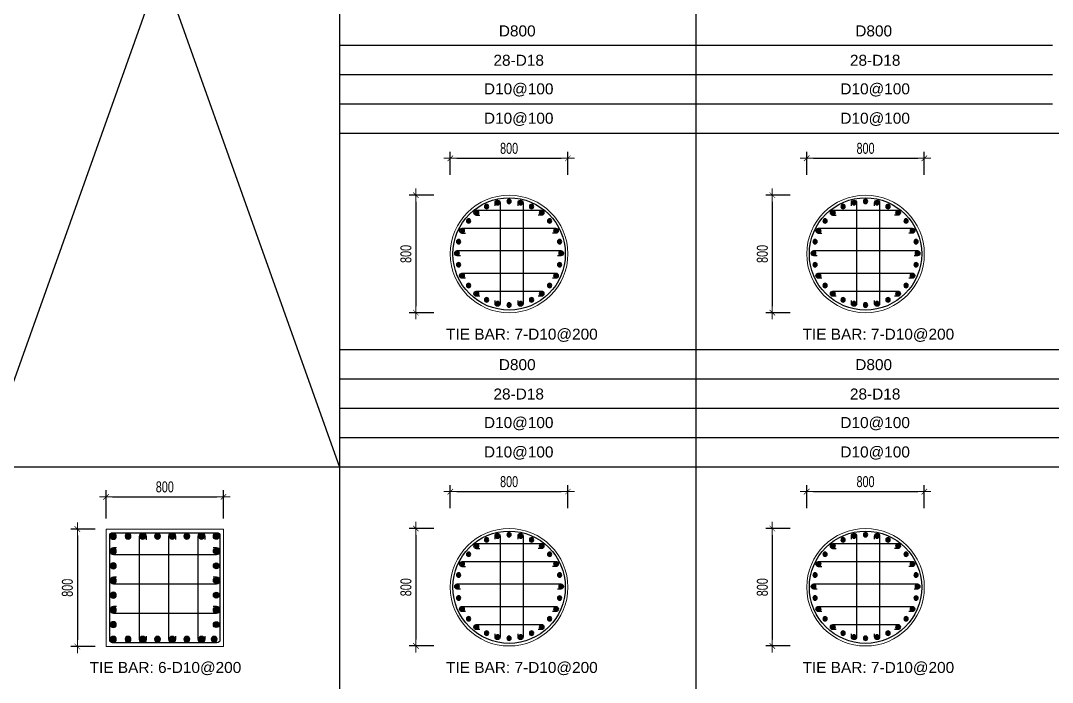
# Model space of a CAD drawing. Header units: millimetres. Extents: x 49323 to 538172, y -39336 to 181761.
# Drawn here: x 269154 to 276176, y 76085 to 80591 of the extents above; entities that cross this region are included whole.
import ezdxf
from ezdxf.enums import TextEntityAlignment as Align

# ---------------------------------------------------------------- set-up
doc = ezdxf.new("R2010")
doc.units = ezdxf.units.MM
doc.linetypes.add('CENTER2', pattern=[1.125, 0.75, -0.125, 0.125, -0.125])
doc.layers.get('Defpoints').update_dxf_attribs({"color": 151, "lineweight": 9})
for name, color, linetype in [('2', 2, 'Continuous'), ('CEN', 1, 'CENTER2'), ('STL', 3, 'Continuous'), ('TIT1', 3, 'Continuous')]:
    doc.layers.add(name, color=color, linetype=linetype)
doc.layers.add('NDC_S_CONTINUOUS', color=3, linetype='Continuous', lineweight=20)
doc.layers.add('NDC_S_DIM', color=1, linetype='Continuous', lineweight=15)
doc.styles.add('NDC_ARIAL', font='arial.ttf', dxfattribs={"width": 0.85})
doc.styles.add('NDC_DIM', font='', dxfattribs={"width": 0.75})
doc.styles.get('NDC_DIM').set_extended_font_data('Dotum')
doc.dimstyles.new('NDC_dim_30', dxfattribs={"dimscale": 30, "dimtxt": 2.5, "dimasz": 1.5, "dimexe": 1.5, "dimexo": 2.5, "dimgap": 1, "dimtad": 1, "dimdec": 0, "dimzin": 0, "dimdsep": 46, "dimtxsty": 'NDC_DIM', "dimblk": 'DIMMARK', "dimcen": 0.09, "dimdle": 1.2, "dimclrd": 1, "dimclre": 1, "dimclrt": 3, "dimadec": 0, "dimazin": 0, "dimtfac": 1, "dimtdec": 0, "dimtix": 1, "dimtofl": 0, "dimtmove": 0, "dimatfit": 3, "dimfxl": 8, "dimfxlon": 1, "dimtolj": 1, "dimtzin": 0, "dimarcsym": 0})

# ---------------------------------------------------------------- blocks, each defined once
blk = doc.blocks.new('8')
at = {"layer": '2'}
blk.add_hatch(color=256, dxfattribs=at).paths.add_polyline_path([(20, 0, 0.386127), (1.9, 19.9), (-1.9, 19.9, 0.386127), (-20, 0, 1)])
blk.add_circle((0, 0), 20, dxfattribs=at)
blk = doc.blocks.new('5')
at = {"layer": 'CEN', "rotation": 180}
blk.add_blockref('8', (0, 0), dxfattribs=at)
blk = doc.blocks.new('DIMMARK')
at = {"layer": 'NDC_S_DIM', "color": 1}
blk.add_line((-1.5, 0), (1, 0), dxfattribs=at)
at = {"layer": 'NDC_S_DIM', "color": 2, "const_width": 0.1}
blk.add_lwpolyline([(-0.42, -0.42), (0.42, 0.42)], dxfattribs=at)
blk = doc.blocks.new('*D1666')
at = {"layer": 'Defpoints', "color": 0, "ltscale": 40, "transparency": 16777216}
for p in [(270535, 77347.9), (269735, 77126.5), (270535, 77126.5)]:
    blk.add_point(p, dxfattribs=at)
at = {"layer": 'NDC_S_DIM', "color": 1, "lineweight": -2, "ltscale": 40, "transparency": 16777216}
for p, q in [((269735, 77201.5), (269735, 77392.9)), ((270535, 77201.5), (270535, 77392.9)), ((269780, 77347.9), (270490, 77347.9))]:
    blk.add_line(p, q, dxfattribs=at)
at = {"layer": 'NDC_S_DIM', "color": 1, "lineweight": -2, "ltscale": 40, "transparency": 16777216, "xscale": 45, "yscale": 45, "zscale": 45, "rotation": 180}
blk.add_blockref('DIMMARK', (269735, 77347.9), dxfattribs=at)
at = {"layer": 'NDC_S_DIM', "color": 1, "lineweight": -2, "ltscale": 40, "transparency": 16777216, "xscale": 45, "yscale": 45, "zscale": 45}
blk.add_blockref('DIMMARK', (270535, 77347.9), dxfattribs=at)
at = {"layer": 'NDC_S_DIM', "color": 3, "ltscale": 40, "transparency": 16777216, "insert": (270135, 77415.5), "char_height": 75, "attachment_point": 5, "style": 'NDC_DIM'}
blk.add_mtext('\\A1;800', dxfattribs=at)
blk = doc.blocks.new('*D1667')
at = {"layer": 'Defpoints', "color": 0, "ltscale": 40, "transparency": 16777216}
for p in [(269735, 77129.1), (269539.7, 76329.1), (269735, 76329.1)]:
    blk.add_point(p, dxfattribs=at)
at = {"layer": 'NDC_S_DIM', "color": 1, "lineweight": -2, "ltscale": 40, "transparency": 16777216}
for p, q in [((269660, 77129.1), (269494.7, 77129.1)), ((269539.7, 77084.1), (269539.7, 76374.1)), ((269660, 76329.1), (269494.7, 76329.1))]:
    blk.add_line(p, q, dxfattribs=at)
at = {"layer": 'NDC_S_DIM', "color": 1, "lineweight": -2, "ltscale": 40, "transparency": 16777216, "xscale": 45, "yscale": 45, "zscale": 45}
for p, rotation in [((269539.7, 77129.1), 90), ((269539.7, 76329.1), 270)]:
    blk.add_blockref('DIMMARK', p, dxfattribs=dict(at, rotation=rotation))
at = {"layer": 'NDC_S_DIM', "color": 3, "ltscale": 40, "transparency": 16777216, "insert": (269472.1, 76729.1), "char_height": 75, "attachment_point": 5, "rotation": 90, "style": 'NDC_DIM'}
blk.add_mtext('\\A1;800', dxfattribs=at)
blk = doc.blocks.new('*D1204')
at = {"layer": 'Defpoints', "color": 0, "ltscale": 40, "transparency": 16777216}
for p in [(272878.3, 77383.8), (272078.3, 77195.6), (272878.3, 77195.6)]:
    blk.add_point(p, dxfattribs=at)
at = {"layer": 'NDC_S_DIM', "color": 1, "lineweight": -2, "ltscale": 40, "transparency": 16777216}
for p, q in [((272078.3, 77270.6), (272078.3, 77428.8)), ((272878.3, 77270.6), (272878.3, 77428.8)), ((272123.3, 77383.8), (272833.3, 77383.8))]:
    blk.add_line(p, q, dxfattribs=at)
at = {"layer": 'NDC_S_DIM', "color": 1, "lineweight": -2, "ltscale": 40, "transparency": 16777216, "xscale": 45, "yscale": 45, "zscale": 45, "rotation": 180}
blk.add_blockref('DIMMARK', (272078.3, 77383.8), dxfattribs=at)
at = {"layer": 'NDC_S_DIM', "color": 1, "lineweight": -2, "ltscale": 40, "transparency": 16777216, "xscale": 45, "yscale": 45, "zscale": 45}
blk.add_blockref('DIMMARK', (272878.3, 77383.8), dxfattribs=at)
at = {"layer": 'NDC_S_DIM', "color": 3, "ltscale": 40, "transparency": 16777216, "insert": (272478.3, 77451.3), "char_height": 75, "attachment_point": 5, "style": 'NDC_DIM'}
blk.add_mtext('\\A1;800', dxfattribs=at)
blk = doc.blocks.new('*D1205')
at = {"layer": 'Defpoints', "color": 0, "ltscale": 40, "transparency": 16777216}
for p in [(272041.1, 77132.7), (271843.8, 76332.7), (272041.1, 76332.7)]:
    blk.add_point(p, dxfattribs=at)
at = {"layer": 'NDC_S_DIM', "color": 1, "lineweight": -2, "ltscale": 40, "transparency": 16777216}
for p, q in [((271966.1, 77132.7), (271798.8, 77132.7)), ((271843.8, 77087.7), (271843.8, 76377.7)), ((271966.1, 76332.7), (271798.8, 76332.7))]:
    blk.add_line(p, q, dxfattribs=at)
at = {"layer": 'NDC_S_DIM', "color": 1, "lineweight": -2, "ltscale": 40, "transparency": 16777216, "xscale": 45, "yscale": 45, "zscale": 45}
for p, rotation in [((271843.8, 77132.7), 90), ((271843.8, 76332.7), 270)]:
    blk.add_blockref('DIMMARK', p, dxfattribs=dict(at, rotation=rotation))
at = {"layer": 'NDC_S_DIM', "color": 3, "ltscale": 40, "transparency": 16777216, "insert": (271776.2, 76732.7), "char_height": 75, "attachment_point": 5, "rotation": 90, "style": 'NDC_DIM'}
blk.add_mtext('\\A1;800', dxfattribs=at)
blk = doc.blocks.new('*U1055')
at = {"layer": 'STL', "xscale": -0.75, "yscale": 0.75, "zscale": 0.75, "rotation": 292.5000000000001}
blk.add_blockref('5', (0, 0), dxfattribs=at)
blk = doc.blocks.new('*U1054')
at = {"layer": 'NDC_S_DIM', "color": 0, "linetype": 'ByBlock', "lineweight": -2, "transparency": 16777216}
for p, rotation in [((-25448.4, 37973.7), 269.9999999999987), ((-25669.3, 37900), 308.571428571427), ((-25601.8, 37941), 295.7142857142843), ((-25527, 37966), 282.8571428571415), ((-25370.1, 37963.8), 257.1428571428559), ((-25296, 37936.7), 244.2857142857131), ((-25229.7, 37893.7), 231.4285714285703), ((-25725.9, 37844.9), 321.4285714285699), ((-25174.7, 37837.1), 218.5714285714274), ((-25768.8, 37778.7), 334.2857142857127), ((-25133.6, 37769.7), 205.7142857142847), ((-25796, 37704.6), 347.1428571428555), ((-25108.6, 37694.8), 192.8571428571419), ((-25798.2, 37547.7), 12.8571428571428), ((-25100.9, 37616.2), 180), ((-25773.2, 37472.8), 25.71428571428561), ((-25110.9, 37537.9), 167.1428571428563), ((-25732.1, 37405.4), 38.57142857142841), ((-25138, 37463.8), 154.2857142857135), ((-25677.1, 37348.8), 51.42857142857117), ((-25237.5, 37342.5), 128.5714285714279), ((-25180.9, 37397.6), 141.4285714285707), ((-25610.9, 37305.8), 64.28571428571395), ((-25536.7, 37278.7), 77.14285714285676), ((-25458.4, 37268.7), 89.99999999999955), ((-25379.8, 37276.5), 102.8571428571423), ((-25305, 37301.5), 115.7142857142852)]:
    blk.add_blockref('*U1055', p, dxfattribs=dict(at, rotation=rotation))
blk.add_blockref('*U1055', (-25805.9, 37626.2), dxfattribs=at)
blk = doc.blocks.new('*D1206')
at = {"layer": 'Defpoints', "color": 0, "ltscale": 40, "transparency": 16777216}
for p in [(272878.3, 79653.2), (272078.3, 79465), (272878.3, 79465)]:
    blk.add_point(p, dxfattribs=at)
at = {"layer": 'NDC_S_DIM', "color": 1, "lineweight": -2, "ltscale": 40, "transparency": 16777216}
for p, q in [((272078.3, 79540), (272078.3, 79698.2)), ((272123.3, 79653.2), (272833.3, 79653.2)), ((272878.3, 79540), (272878.3, 79698.2))]:
    blk.add_line(p, q, dxfattribs=at)
at = {"layer": 'NDC_S_DIM', "color": 1, "lineweight": -2, "ltscale": 40, "transparency": 16777216, "xscale": 45, "yscale": 45, "zscale": 45, "rotation": 180}
blk.add_blockref('DIMMARK', (272078.3, 79653.2), dxfattribs=at)
at = {"layer": 'NDC_S_DIM', "color": 1, "lineweight": -2, "ltscale": 40, "transparency": 16777216, "xscale": 45, "yscale": 45, "zscale": 45}
blk.add_blockref('DIMMARK', (272878.3, 79653.2), dxfattribs=at)
at = {"layer": 'NDC_S_DIM', "color": 3, "ltscale": 40, "transparency": 16777216, "insert": (272478.3, 79720.8), "char_height": 75, "attachment_point": 5, "style": 'NDC_DIM'}
blk.add_mtext('\\A1;800', dxfattribs=at)
blk = doc.blocks.new('*D1207')
at = {"layer": 'Defpoints', "color": 0, "ltscale": 40, "transparency": 16777216}
for p in [(272041.1, 79402.2), (271843.8, 78602.2), (272041.1, 78602.2)]:
    blk.add_point(p, dxfattribs=at)
at = {"layer": 'NDC_S_DIM', "color": 1, "lineweight": -2, "ltscale": 40, "transparency": 16777216}
for p, q in [((271966.1, 79402.2), (271798.8, 79402.2)), ((271843.8, 79357.2), (271843.8, 78647.2)), ((271966.1, 78602.2), (271798.8, 78602.2))]:
    blk.add_line(p, q, dxfattribs=at)
at = {"layer": 'NDC_S_DIM', "color": 1, "lineweight": -2, "ltscale": 40, "transparency": 16777216, "xscale": 45, "yscale": 45, "zscale": 45}
for p, rotation in [((271843.8, 79402.2), 90), ((271843.8, 78602.2), 270)]:
    blk.add_blockref('DIMMARK', p, dxfattribs=dict(at, rotation=rotation))
at = {"layer": 'NDC_S_DIM', "color": 3, "ltscale": 40, "transparency": 16777216, "insert": (271776.2, 79002.2), "char_height": 75, "attachment_point": 5, "rotation": 90, "style": 'NDC_DIM'}
blk.add_mtext('\\A1;800', dxfattribs=at)
blk = doc.blocks.new('*U1057')
at = {"layer": 'STL', "xscale": -0.75, "yscale": 0.75, "zscale": 0.75, "rotation": 292.5000000000001}
blk.add_blockref('5', (0, 0), dxfattribs=at)
blk = doc.blocks.new('*U1056')
at = {"layer": 'NDC_S_DIM', "color": 0, "linetype": 'ByBlock', "lineweight": -2, "transparency": 16777216}
for p, rotation in [((-25448.4, 37973.7), 269.9999999999987), ((-25669.3, 37900), 308.571428571427), ((-25601.8, 37941), 295.7142857142843), ((-25527, 37966), 282.8571428571415), ((-25370.1, 37963.8), 257.1428571428559), ((-25296, 37936.7), 244.2857142857131), ((-25229.7, 37893.7), 231.4285714285703), ((-25725.9, 37844.9), 321.4285714285699), ((-25174.7, 37837.1), 218.5714285714274), ((-25768.8, 37778.7), 334.2857142857127), ((-25133.6, 37769.7), 205.7142857142847), ((-25796, 37704.6), 347.1428571428555), ((-25108.6, 37694.8), 192.8571428571419), ((-25798.2, 37547.7), 12.8571428571428), ((-25100.9, 37616.2), 180), ((-25773.2, 37472.8), 25.71428571428561), ((-25110.9, 37537.9), 167.1428571428563), ((-25732.1, 37405.4), 38.57142857142841), ((-25138, 37463.8), 154.2857142857135), ((-25677.1, 37348.8), 51.42857142857117), ((-25237.5, 37342.5), 128.5714285714279), ((-25180.9, 37397.6), 141.4285714285707), ((-25610.9, 37305.8), 64.28571428571395), ((-25536.7, 37278.7), 77.14285714285676), ((-25458.4, 37268.7), 89.99999999999955), ((-25379.8, 37276.5), 102.8571428571423), ((-25305, 37301.5), 115.7142857142852)]:
    blk.add_blockref('*U1057', p, dxfattribs=dict(at, rotation=rotation))
blk.add_blockref('*U1057', (-25805.9, 37626.2), dxfattribs=at)
blk = doc.blocks.new('*D1212')
at = {"layer": 'Defpoints', "color": 0, "ltscale": 40, "transparency": 16777216}
for p in [(275304.4, 77383.8), (274504.4, 77195.6), (275304.4, 77195.6)]:
    blk.add_point(p, dxfattribs=at)
at = {"layer": 'NDC_S_DIM', "color": 1, "lineweight": -2, "ltscale": 40, "transparency": 16777216}
for p, q in [((274504.4, 77270.6), (274504.4, 77428.8)), ((275304.4, 77270.6), (275304.4, 77428.8)), ((274549.4, 77383.8), (275259.4, 77383.8))]:
    blk.add_line(p, q, dxfattribs=at)
at = {"layer": 'NDC_S_DIM', "color": 1, "lineweight": -2, "ltscale": 40, "transparency": 16777216, "xscale": 45, "yscale": 45, "zscale": 45, "rotation": 180}
blk.add_blockref('DIMMARK', (274504.4, 77383.8), dxfattribs=at)
at = {"layer": 'NDC_S_DIM', "color": 1, "lineweight": -2, "ltscale": 40, "transparency": 16777216, "xscale": 45, "yscale": 45, "zscale": 45}
blk.add_blockref('DIMMARK', (275304.4, 77383.8), dxfattribs=at)
at = {"layer": 'NDC_S_DIM', "color": 3, "ltscale": 40, "transparency": 16777216, "insert": (274904.4, 77451.3), "char_height": 75, "attachment_point": 5, "style": 'NDC_DIM'}
blk.add_mtext('\\A1;800', dxfattribs=at)
blk = doc.blocks.new('*D1213')
at = {"layer": 'Defpoints', "color": 0, "ltscale": 40, "transparency": 16777216}
for p in [(274467.2, 77132.7), (274269.9, 76332.7), (274467.2, 76332.7)]:
    blk.add_point(p, dxfattribs=at)
at = {"layer": 'NDC_S_DIM', "color": 1, "lineweight": -2, "ltscale": 40, "transparency": 16777216}
for p, q in [((274392.2, 77132.7), (274224.9, 77132.7)), ((274269.9, 77087.7), (274269.9, 76377.7)), ((274392.2, 76332.7), (274224.9, 76332.7))]:
    blk.add_line(p, q, dxfattribs=at)
at = {"layer": 'NDC_S_DIM', "color": 1, "lineweight": -2, "ltscale": 40, "transparency": 16777216, "xscale": 45, "yscale": 45, "zscale": 45}
for p, rotation in [((274269.9, 77132.7), 90), ((274269.9, 76332.7), 270)]:
    blk.add_blockref('DIMMARK', p, dxfattribs=dict(at, rotation=rotation))
at = {"layer": 'NDC_S_DIM', "color": 3, "ltscale": 40, "transparency": 16777216, "insert": (274202.3, 76732.7), "char_height": 75, "attachment_point": 5, "rotation": 90, "style": 'NDC_DIM'}
blk.add_mtext('\\A1;800', dxfattribs=at)
blk = doc.blocks.new('*U1047')
at = {"layer": 'STL', "xscale": -0.75, "yscale": 0.75, "zscale": 0.75, "rotation": 292.5000000000001}
blk.add_blockref('5', (0, 0), dxfattribs=at)
blk = doc.blocks.new('*U1046')
at = {"layer": 'NDC_S_DIM', "color": 0, "linetype": 'ByBlock', "lineweight": -2, "transparency": 16777216}
for p, rotation in [((-25448.4, 37973.7), 269.9999999999987), ((-25669.3, 37900), 308.571428571427), ((-25601.8, 37941), 295.7142857142843), ((-25527, 37966), 282.8571428571415), ((-25370.1, 37963.8), 257.1428571428559), ((-25296, 37936.7), 244.2857142857131), ((-25229.7, 37893.7), 231.4285714285703), ((-25725.9, 37844.9), 321.4285714285699), ((-25174.7, 37837.1), 218.5714285714274), ((-25768.8, 37778.7), 334.2857142857127), ((-25133.6, 37769.7), 205.7142857142847), ((-25796, 37704.6), 347.1428571428555), ((-25108.6, 37694.8), 192.8571428571419), ((-25798.2, 37547.7), 12.8571428571428), ((-25100.9, 37616.2), 180), ((-25773.2, 37472.8), 25.71428571428561), ((-25110.9, 37537.9), 167.1428571428563), ((-25732.1, 37405.4), 38.57142857142841), ((-25138, 37463.8), 154.2857142857135), ((-25677.1, 37348.8), 51.42857142857117), ((-25237.5, 37342.5), 128.5714285714279), ((-25180.9, 37397.6), 141.4285714285707), ((-25610.9, 37305.8), 64.28571428571395), ((-25536.7, 37278.7), 77.14285714285676), ((-25458.4, 37268.7), 89.99999999999955), ((-25379.8, 37276.5), 102.8571428571423), ((-25305, 37301.5), 115.7142857142852)]:
    blk.add_blockref('*U1047', p, dxfattribs=dict(at, rotation=rotation))
blk.add_blockref('*U1047', (-25805.9, 37626.2), dxfattribs=at)
blk = doc.blocks.new('*D1214')
at = {"layer": 'Defpoints', "color": 0, "ltscale": 40, "transparency": 16777216}
for p in [(275304.4, 79653.2), (274504.4, 79465), (275304.4, 79465)]:
    blk.add_point(p, dxfattribs=at)
at = {"layer": 'NDC_S_DIM', "color": 1, "lineweight": -2, "ltscale": 40, "transparency": 16777216}
for p, q in [((274504.4, 79540), (274504.4, 79698.2)), ((274549.4, 79653.2), (275259.4, 79653.2)), ((275304.4, 79540), (275304.4, 79698.2))]:
    blk.add_line(p, q, dxfattribs=at)
at = {"layer": 'NDC_S_DIM', "color": 1, "lineweight": -2, "ltscale": 40, "transparency": 16777216, "xscale": 45, "yscale": 45, "zscale": 45, "rotation": 180}
blk.add_blockref('DIMMARK', (274504.4, 79653.2), dxfattribs=at)
at = {"layer": 'NDC_S_DIM', "color": 1, "lineweight": -2, "ltscale": 40, "transparency": 16777216, "xscale": 45, "yscale": 45, "zscale": 45}
blk.add_blockref('DIMMARK', (275304.4, 79653.2), dxfattribs=at)
at = {"layer": 'NDC_S_DIM', "color": 3, "ltscale": 40, "transparency": 16777216, "insert": (274904.4, 79720.8), "char_height": 75, "attachment_point": 5, "style": 'NDC_DIM'}
blk.add_mtext('\\A1;800', dxfattribs=at)
blk = doc.blocks.new('*D1215')
at = {"layer": 'Defpoints', "color": 0, "ltscale": 40, "transparency": 16777216}
for p in [(274467.2, 79402.2), (274269.9, 78602.2), (274467.2, 78602.2)]:
    blk.add_point(p, dxfattribs=at)
at = {"layer": 'NDC_S_DIM', "color": 1, "lineweight": -2, "ltscale": 40, "transparency": 16777216}
for p, q in [((274392.2, 79402.2), (274224.9, 79402.2)), ((274269.9, 79357.2), (274269.9, 78647.2)), ((274392.2, 78602.2), (274224.9, 78602.2))]:
    blk.add_line(p, q, dxfattribs=at)
at = {"layer": 'NDC_S_DIM', "color": 1, "lineweight": -2, "ltscale": 40, "transparency": 16777216, "xscale": 45, "yscale": 45, "zscale": 45}
for p, rotation in [((274269.9, 79402.2), 90), ((274269.9, 78602.2), 270)]:
    blk.add_blockref('DIMMARK', p, dxfattribs=dict(at, rotation=rotation))
at = {"layer": 'NDC_S_DIM', "color": 3, "ltscale": 40, "transparency": 16777216, "insert": (274202.3, 79002.2), "char_height": 75, "attachment_point": 5, "rotation": 90, "style": 'NDC_DIM'}
blk.add_mtext('\\A1;800', dxfattribs=at)
blk = doc.blocks.new('*U1049')
at = {"layer": 'STL', "xscale": -0.75, "yscale": 0.75, "zscale": 0.75, "rotation": 292.5000000000001}
blk.add_blockref('5', (0, 0), dxfattribs=at)
blk = doc.blocks.new('*U1048')
at = {"layer": 'NDC_S_DIM', "color": 0, "linetype": 'ByBlock', "lineweight": -2, "transparency": 16777216}
for p, rotation in [((-25448.4, 37973.7), 269.9999999999987), ((-25669.3, 37900), 308.571428571427), ((-25601.8, 37941), 295.7142857142843), ((-25527, 37966), 282.8571428571415), ((-25370.1, 37963.8), 257.1428571428559), ((-25296, 37936.7), 244.2857142857131), ((-25229.7, 37893.7), 231.4285714285703), ((-25725.9, 37844.9), 321.4285714285699), ((-25174.7, 37837.1), 218.5714285714274), ((-25768.8, 37778.7), 334.2857142857127), ((-25133.6, 37769.7), 205.7142857142847), ((-25796, 37704.6), 347.1428571428555), ((-25108.6, 37694.8), 192.8571428571419), ((-25798.2, 37547.7), 12.8571428571428), ((-25100.9, 37616.2), 180), ((-25773.2, 37472.8), 25.71428571428561), ((-25110.9, 37537.9), 167.1428571428563), ((-25732.1, 37405.4), 38.57142857142841), ((-25138, 37463.8), 154.2857142857135), ((-25677.1, 37348.8), 51.42857142857117), ((-25237.5, 37342.5), 128.5714285714279), ((-25180.9, 37397.6), 141.4285714285707), ((-25610.9, 37305.8), 64.28571428571395), ((-25536.7, 37278.7), 77.14285714285676), ((-25458.4, 37268.7), 89.99999999999955), ((-25379.8, 37276.5), 102.8571428571423), ((-25305, 37301.5), 115.7142857142852)]:
    blk.add_blockref('*U1049', p, dxfattribs=dict(at, rotation=rotation))
blk.add_blockref('*U1049', (-25805.9, 37626.2), dxfattribs=at)

msp = doc.modelspace()

# ---------------------------------------------------------------- linework, layer by layer
at = {"layer": '2', "elevation": 0}
for points in [[(272382.4, 79328.7), (272382.4, 79350.9, -1), (272417.4, 79350.9), (272417.4, 78663.5, -1), (272382.4, 78663.5), (272382.4, 78685.6)], [(272539.2, 79328.7), (272539.2, 79350.9, -1), (272574.3, 79350.9), (272574.3, 78663.5, -1), (272539.2, 78663.5), (272539.2, 78685.6)], [(274808.4, 79328.7), (274808.4, 79350.9, -1), (274843.5, 79350.9), (274843.5, 78663.5, -1), (274808.4, 78663.5), (274808.4, 78685.6)], [(274965.3, 79328.7), (274965.3, 79350.9, -1), (275000.4, 79350.9), (275000.4, 78663.5, -1), (274965.3, 78663.5), (274965.3, 78685.6)], [(272278.5, 79264.8), (272256.3, 79264.8, -1), (272256.3, 79299.8), (272698.1, 79300.3, -1), (272698.1, 79265.3), (272676, 79265.3)], [(274704.6, 79264.8), (274682.4, 79264.8, -1), (274682.4, 79299.8), (275124.2, 79300.3, -1), (275124.2, 79265.3), (275102.1, 79265.3)], [(272180.7, 79142.1), (272158.5, 79142.1, -1), (272158.5, 79177.1), (272795.9, 79177.6, -1), (272795.9, 79142.6), (272773.8, 79142.6)], [(274606.7, 79142.1), (274584.6, 79142.1, -1), (274584.6, 79177.1), (275222, 79177.6, -1), (275222, 79142.6), (275199.9, 79142.6)], [(272147.9, 78989.6), (272125.8, 78989.6, -1), (272125.8, 79024.7), (272830.8, 79024.7, -1), (272830.8, 78989.6), (272808.6, 78989.6)], [(274574, 78989.6), (274551.9, 78989.6, -1), (274551.9, 79024.7), (275256.9, 79024.7, -1), (275256.9, 78989.6), (275234.7, 78989.6)], [(272180.7, 78836.2), (272158.5, 78836.2, -1), (272158.5, 78871.2), (272795.9, 78871.7, -1), (272795.9, 78836.7), (272773.8, 78836.7)], [(274606.7, 78836.2), (274584.6, 78836.2, -1), (274584.6, 78871.2), (275222, 78871.7, -1), (275222, 78836.7), (275199.9, 78836.7)], [(272278.5, 78713.5), (272256.3, 78713.5, -1), (272256.3, 78748.6), (272698.1, 78749, -1), (272698.1, 78714), (272676, 78714)], [(274704.6, 78713.5), (274682.4, 78713.5, -1), (274682.4, 78748.6), (275124.2, 78749, -1), (275124.2, 78714), (275102.1, 78714)], [(272382.4, 77059.3), (272382.4, 77081.4, -1), (272417.4, 77081.4), (272417.4, 76394, -1), (272382.4, 76394), (272382.4, 76416.2)], [(272539.2, 77059.3), (272539.2, 77081.4, -1), (272574.3, 77081.4), (272574.3, 76394, -1), (272539.2, 76394), (272539.2, 76416.2)], [(274808.4, 77059.3), (274808.4, 77081.4, -1), (274843.5, 77081.4), (274843.5, 76394, -1), (274808.4, 76394), (274808.4, 76416.2)], [(274965.3, 77059.3), (274965.3, 77081.4, -1), (275000.4, 77081.4), (275000.4, 76394, -1), (274965.3, 76394), (274965.3, 76416.2)], [(272278.5, 76995.3), (272256.3, 76995.3, -1), (272256.3, 77030.4), (272698.1, 77030.8, -1), (272698.1, 76995.8), (272676, 76995.8)], [(274704.6, 76995.3), (274682.4, 76995.3, -1), (274682.4, 77030.4), (275124.2, 77030.8, -1), (275124.2, 76995.8), (275102.1, 76995.8)], [(272180.7, 76872.7), (272158.5, 76872.7, -1), (272158.5, 76907.7), (272795.9, 76908.2, -1), (272795.9, 76873.2), (272773.8, 76873.2)], [(274606.7, 76872.7), (274584.6, 76872.7, -1), (274584.6, 76907.7), (275222, 76908.2, -1), (275222, 76873.2), (275199.9, 76873.2)], [(272147.9, 76720.2), (272125.8, 76720.2, -1), (272125.8, 76755.2), (272830.8, 76755.2, -1), (272830.8, 76720.2), (272808.6, 76720.2)], [(274574, 76720.2), (274551.9, 76720.2, -1), (274551.9, 76755.2), (275256.9, 76755.2, -1), (275256.9, 76720.2), (275234.7, 76720.2)], [(272180.7, 76566.8), (272158.5, 76566.8, -1), (272158.5, 76601.8), (272795.9, 76602.3, -1), (272795.9, 76567.2), (272773.8, 76567.2)], [(274606.7, 76566.8), (274584.6, 76566.8, -1), (274584.6, 76601.8), (275222, 76602.3, -1), (275222, 76567.2), (275199.9, 76567.2)], [(272278.5, 76444.1), (272256.3, 76444.1, -1), (272256.3, 76479.1), (272698.1, 76479.6, -1), (272698.1, 76444.6), (272676, 76444.6)], [(274704.6, 76444.1), (274682.4, 76444.1, -1), (274682.4, 76479.1), (275124.2, 76479.6, -1), (275124.2, 76444.6), (275102.1, 76444.6)]]:
    msp.add_lwpolyline(points, format="xyb", dxfattribs=at)
at = {"layer": '2', "lineweight": -2, "ltscale": 1000}
msp.add_lwpolyline([(270510, 77084.1), (270510, 76374.1, -0.414214), (270490, 76354.1), (269780, 76354.1, -0.414214), (269760, 76374.1), (269760, 77084.1, -0.414214), (269780, 77104.1), (270490, 77104.1, -0.414214)], format="xyb", close=True, dxfattribs=at)
at = {"layer": '2'}
for points in [[(270007.3, 76398.7), (270007.3, 76376.6, -1), (269962.3, 76376.6), (269962.3, 77078.6, -1), (270007.3, 77078.6), (270007.3, 77056.4)], [(270207.3, 76400.2), (270207.3, 76378.1, -1), (270162.3, 76378.1), (270162.3, 77080.1, -1), (270207.3, 77080.1), (270207.3, 77057.9)], [(270407.3, 76400.2), (270407.3, 76378.1, -1), (270362.3, 76378.1), (270362.3, 77080.1, -1), (270407.3, 77080.1), (270407.3, 77057.9)], [(269807, 77000.6), (269784.8, 77000.6, 1), (269784.8, 76955.6), (270486.9, 76955.6, 1), (270486.9, 77000.6), (270464.7, 77000.6)], [(269807, 76800.6), (269784.8, 76800.6, 1), (269784.8, 76755.6), (270486.9, 76755.6, 1), (270486.9, 76800.6), (270464.7, 76800.6)], [(269807, 76600.6), (269784.8, 76600.6, 1), (269784.8, 76555.6), (270486.9, 76555.6, 1), (270486.9, 76600.6), (270464.7, 76600.6)]]:
    msp.add_lwpolyline(points, format="xyb", dxfattribs=at)
at = {"layer": '2', "lineweight": -2, "ltscale": 1000}
for centre in [(272478.3, 79002.2), (274904.4, 79002.2), (272478.3, 76732.7), (274904.4, 76732.7)]:
    msp.add_circle(centre, 382.5, dxfattribs=at)
at = {"layer": 'NDC_S_CONTINUOUS', "ltscale": 70}
msp.add_lwpolyline([(270535, 77129.1), (270535, 76329.1), (269735, 76329.1), (269735, 77129.1), (270535, 77129.1)], dxfattribs=at)
for centre in [(272478.3, 79002.2), (274904.4, 79002.2), (272478.3, 76732.7), (274904.4, 76732.7)]:
    msp.add_circle(centre, 400, dxfattribs=at)
at = {"layer": 'TIT1'}
for p, q in [((271323.8, 84604.2), (271323.8, 68469.5)), ((273749.9, 84604.2), (273749.9, 68469.5)), ((283454.2, 79822.1), (271323.8, 79822.1)), ((283454.2, 77549.7), (262131.5, 77549.7))]:
    msp.add_line(p, q, dxfattribs=at)
at = {"layer": 'TIT1', "color": 8}
for p, q in [((268897.7, 77549.7), (271323.8, 84364.2)), ((268897.7, 84364.2), (271323.8, 77549.7)), ((276175.9, 80422.1), (271323.8, 80422.1)), ((276175.9, 80222.1), (271323.8, 80222.1)), ((276175.9, 80022.1), (271323.8, 80022.1)), ((283454.2, 78349.7), (271323.8, 78349.7)), ((283454.2, 78149.7), (271323.8, 78149.7)), ((283454.2, 77949.7), (271323.8, 77949.7)), ((283454.2, 77749.7), (271323.8, 77749.7))]:
    msp.add_line(p, q, dxfattribs=at)

# ---------------------------------------------------------------- block references
at = {"layer": 'NDC_S_DIM', "rotation": 0.8126515942541631}
for name, p in [('*U1056', (298462.7, 41750.7)), ('*U1048', (300888.8, 41750.7)), ('*U1054', (298462.7, 39481.2)), ('*U1046', (300888.8, 39481.2))]:
    msp.add_blockref(name, p, dxfattribs=at)
at = {"layer": 'STL', "xscale": -1}
for p in [(269784.8, 77079.1), (269784.8, 76978.1), (269784.8, 76878.1), (269784.8, 76778.1), (269784.8, 76678.1), (269784.8, 76578.1), (269784.8, 76478.1), (269784.8, 76378.1)]:
    msp.add_blockref('5', p, dxfattribs=at)
at = {"layer": 'STL', "xscale": -1, "rotation": 270}
for p in [(269884.8, 77080.1), (269984.8, 77080.1), (270084.8, 77080.1), (270184.8, 77080.1), (270284.8, 77080.1), (270384.8, 77080.1), (269784.8, 76378.1), (269884.8, 76378.1), (269984.8, 76378.1), (270084.8, 76378.1), (270184.8, 76378.1), (270284.8, 76378.1), (270384.8, 76378.1), (270470.7, 76378.1)]:
    msp.add_blockref('5', p, dxfattribs=at)
at = {"layer": 'STL'}
for p in [(270485.3, 77079.1), (270485.3, 76978.1), (270485.3, 76878.1), (270485.3, 76778.1), (270485.3, 76678.1), (270485.3, 76578.1), (270485.3, 76478.1)]:
    msp.add_blockref('5', p, dxfattribs=at)

# ---------------------------------------------------------------- texts
at = {"layer": 'TIT1', "style": 'NDC_ARIAL'}
for s, p in [('D800', (272533.7, 80520.8)), ('D800', (274959.8, 80520.8)), ('28-D18', (272543.7, 80320.8)), ('28-D18', (274969.8, 80320.8)), ('D10@100', (272543.7, 80120.8)), ('D10@100', (274969.8, 80120.8)), ('D10@100', (272543.7, 79920.8)), ('D10@100', (274969.8, 79920.8)), ('TIE BAR: 7-D10@200', (272565.5, 78450.3)), ('TIE BAR: 7-D10@200', (274991.6, 78450.3)), ('D800', (272533.7, 78248.4)), ('D800', (274959.8, 78248.4)), ('28-D18', (272543.7, 78048.4)), ('28-D18', (274969.8, 78048.4)), ('D10@100', (272543.7, 77848.4)), ('D10@100', (274969.8, 77848.4)), ('D10@100', (272543.7, 77648.4)), ('D10@100', (274969.8, 77648.4)), ('TIE BAR: 6-D10@200', (270139.4, 76180.8)), ('TIE BAR: 7-D10@200', (272565.5, 76180.8)), ('TIE BAR: 7-D10@200', (274991.6, 76180.8))]:
    msp.add_text(s, height=75, dxfattribs=at).set_placement(p, align=Align.MIDDLE)

# ---------------------------------------------------------------- dimensions: what is measured, and where the dimension line sits
at = {"layer": 'NDC_S_DIM', "ltscale": 40}
for base, p1, p2, picture, middle in [((272878.3, 79653.2), (272078.3, 79465), (272878.3, 79465), '*D1206', (272478.3, 79720.8)), ((275304.4, 79653.2), (274504.4, 79465), (275304.4, 79465), '*D1214', (274904.4, 79720.8)), ((270535, 77347.9), (269735, 77126.5), (270535, 77126.5), '*D1666', (270135, 77415.5)), ((272878.3, 77383.8), (272078.3, 77195.6), (272878.3, 77195.6), '*D1204', (272478.3, 77451.3)), ((275304.4, 77383.8), (274504.4, 77195.6), (275304.4, 77195.6), '*D1212', (274904.4, 77451.3))]:
    dim = msp.add_linear_dim(base=base, p1=p1, p2=p2, dimstyle='NDC_dim_30', dxfattribs=at)
    dim.commit()
    dim.dimension.update_dxf_attribs({"geometry": picture, "text_midpoint": middle})
for base, p1, p2, picture, middle in [((271843.8, 78602.2), (272041.1, 79402.2), (272041.1, 78602.2), '*D1207', (271776.2, 79002.2)), ((274269.9, 78602.2), (274467.2, 79402.2), (274467.2, 78602.2), '*D1215', (274202.3, 79002.2)), ((271843.8, 76332.7), (272041.1, 77132.7), (272041.1, 76332.7), '*D1205', (271776.2, 76732.7)), ((274269.9, 76332.7), (274467.2, 77132.7), (274467.2, 76332.7), '*D1213', (274202.3, 76732.7)), ((269539.7, 76329.1), (269735, 77129.1), (269735, 76329.1), '*D1667', (269472.1, 76729.1))]:
    dim = msp.add_linear_dim(base=base, p1=p1, p2=p2, angle=90, dimstyle='NDC_dim_30', dxfattribs=at)
    dim.commit()
    dim.dimension.update_dxf_attribs({"geometry": picture, "text_midpoint": middle})

doc.saveas('drawing.dxf')
